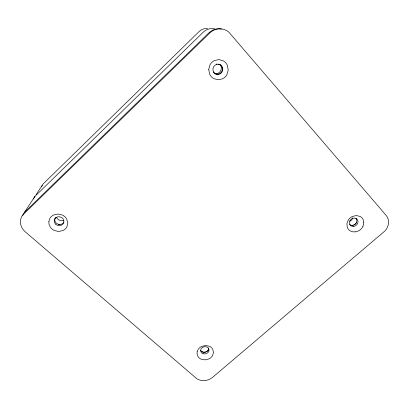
<?xml version="1.0" encoding="UTF-8"?>
<svg xmlns="http://www.w3.org/2000/svg" width="409" height="409" viewBox="0 0 409 409"><rect width="100%" height="100%" fill="white"/><g stroke="black" fill="none" stroke-linecap="round" stroke-linejoin="round"><path stroke-width="0.61" d="M363.795 222.568L362.957 226.341M362.941 226.376L362.292 227.522A8.875 7.781 -37.5 0 1 358.146 231.075L355.549 231.857M22.797 215.497A14.003 12.587 16.6 0 1 24.397 212.404L34.975 196.325L203.201 32.214A13.691 13.022 -86.3 0 1 214.684 28.804M36.074 194.653L42.25 185.272M24.397 212.404L208.902 32.817A15.056 14.31 -84 0 1 221.54 29.065M355.508 231.857L352.926 231.852L350.533 231.059A8.875 7.781 -37.5 0 1 347.328 227.486L346.888 223.759L348.294 220.022A8.875 7.781 -37.5 0 1 352.466 216.427L356.428 215.543L360.14 216.463A8.875 7.781 -37.5 0 1 363.325 220.083L363.795 222.532M208.682 347.972A4.213 3.62 -12.9 0 1 205.655 352.072A4.213 3.62 -12.9 0 1 200.727 350.375M355.983 218.242A4.499 3.957 -37.7 0 1 355.452 223.887A4.499 3.957 -37.7 0 1 349.618 224.536M63.947 222.077A4.842 4.397 14.3 0 1 57.229 223.81A4.842 4.397 14.3 0 1 55.558 217.43M218.442 64.065A5.128 4.934 -79 0 1 221.52 71.907A5.128 4.934 -79 0 1 213.304 71.974M216.131 64.172A5.128 4.934 -79 0 1 216.893 64.008M33.548 199.03A12.781 11.616 18.2 0 1 34.975 196.325M41.754 186.519A11.851 10.854 19.7 0 1 43.088 183.999L198.881 31.754A12.653 12.045 -88 0 1 207.593 28.364M208.237 350.38A4.923 4.238 -12.9 0 1 201.381 351.474M356.653 222.271A5.261 4.627 -37.7 0 1 353.805 225.088M353.044 225.374A5.261 4.627 -37.7 0 1 352.261 225.553M352.875 217.752A5.159 4.55 -37.9 0 1 349.807 221.243M63.477 220.456A5.537 5.046 14.7 0 1 56.406 217.174M60.016 224.761A5.654 5.143 14.3 0 1 58.272 224.505M220.461 64.786A5.864 5.644 -79.9 0 1 215.466 73.906M48.87 221.412L49.008 224.147L50.062 226.739A9.555 8.666 14 0 0 54.397 230.538L58.738 231.484L62.981 230.553A9.555 8.666 14 0 0 66.943 226.78L67.812 222.844L66.621 218.876A9.555 8.666 14 0 0 62.306 215.022L57.971 214.045L53.64 214.981A9.555 8.666 14 0 0 49.658 218.805L48.87 221.412M208.733 69.372L209.602 74.034A10.128 9.744 -78.5 0 0 213.672 78.569L218.028 79.801L222.481 78.855A10.128 9.744 -78.5 0 0 226.934 74.622L228.227 70.087L227.404 65.46A10.128 9.744 -78.5 0 0 223.365 60.864L218.973 59.586L214.469 60.537A10.128 9.744 -78.5 0 0 209.991 64.842L208.733 69.372M197.158 351.791L197.061 354.041L197.772 356.157A8.303 7.117 -12.9 0 0 201.233 359.189L204.929 359.874L208.687 359.01A8.303 7.117 -12.9 0 0 212.424 355.81L213.488 352.543L212.762 349.301A8.303 7.117 -12.9 0 0 209.316 346.224L205.599 345.518L201.801 346.387A8.303 7.117 -12.9 0 0 198.048 349.629L197.158 351.791M209.853 32.919L22.638 215.078A14.208 12.745 16.4 0 0 25.194 231.765L197.046 378.887A12.05 10.205 -12.6 0 0 212.496 377.415L385.012 230.896A13.027 11.283 -38.7 0 0 386.137 215.374L228.846 32.142A15.286 14.525 -83.6 0 0 209.853 32.919M203.155 353.775A4.233 3.635 -12.9 0 0 209.009 349.664A4.233 3.635 -12.9 0 0 202.322 347.522A4.233 3.635 -12.9 0 0 203.155 353.775M353.586 226.417A4.525 3.972 -37.6 0 0 357.507 219.807A4.525 3.972 -37.6 0 0 350.017 220.517A4.525 3.972 -37.6 0 0 353.586 226.417M55.593 224.137A4.867 4.422 14.2 0 0 63.722 222.583A4.867 4.422 14.2 0 0 57.863 216.821A4.867 4.422 14.2 0 0 55.593 224.137M221.576 72.736A5.159 4.964 -78.8 0 0 218.892 64.3A5.159 4.964 -78.8 0 0 213.145 71.033A5.159 4.964 -78.8 0 0 221.576 72.736"/></g></svg>
